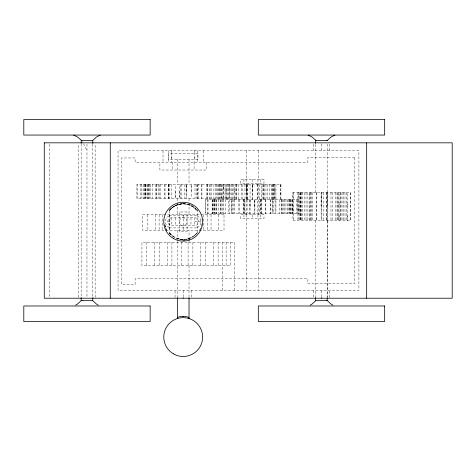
<?xml version="1.0" encoding="UTF-8"?>
<svg xmlns="http://www.w3.org/2000/svg" width="476" height="476" viewBox="0 0 476 476"><rect width="100%" height="100%" fill="white"/><g stroke="black" fill="none" stroke-linecap="round" stroke-linejoin="round"><path stroke-width="0.36" stroke-dasharray="2.38 1.78" d="M78.82 297.47L78.82 144.305M95.135 297.47L95.135 144.305M168.266 184.39L168.266 198.379M171.544 158.365L171.544 156.425M171.544 152.54L171.544 150.594L171.544 162.251M175.043 297.565L175.043 290.443M175.251 191.382L175.251 198.379L175.251 184.39M179.738 191.382L179.738 198.379L179.738 184.39M186.663 191.382L186.663 184.39L186.663 198.379M189.026 242.272L189.026 240.148M189.026 239.44L189.026 230.229M191.15 191.382L191.15 184.39L191.15 198.379M191.358 290.443L191.358 297.565M194.857 158.365L194.857 156.425M194.857 152.54L194.857 150.594L194.857 162.251M198.135 198.379L198.135 184.39M298.94 199.545L205.751 199.545L205.733 203.038L205.733 213.528L298.94 213.528M221.4 198.379L221.4 194.88M223.214 188.181L223.214 184.39M225.999 197.016L225.999 199.545L225.999 184.39M225.999 191.965L225.999 189.442M231.681 199.545L231.681 213.528M234.799 197.016L234.799 199.545L234.799 184.39M234.799 191.965L234.799 189.442M243.153 213.528L243.153 199.545M246.265 199.545L246.27 184.39L246.265 191.965M250.078 206.536L250.061 184.39M252.702 191.965L252.702 184.39L252.702 199.545M254.612 206.536L254.612 199.545L254.612 213.528M261.544 213.528L261.52 184.39M264.168 199.545L264.168 184.39M274.95 197.016L274.95 199.545L274.95 184.39M274.95 191.965L274.95 189.442M280.905 194.494L280.905 191.965M280.905 186.919L280.905 184.39L136.886 184.39L136.886 198.379L229.515 198.379L229.515 184.39M292.936 211.195L292.936 206.536M292.936 197.213L292.936 192.548L350.604 192.548L350.628 220.519L292.936 220.519L292.936 192.548M298.886 211.195L298.886 206.536M298.886 197.213L298.886 192.548L298.886 220.519M298.964 199.545L298.964 213.528M309.674 220.519L309.674 192.548M313.333 290.443L313.333 297.565M313.333 144.121L313.333 150.594M315.665 192.548L315.665 144.032M321.139 206.536L321.139 192.548L321.139 220.519M327.571 206.536L327.577 192.548L327.577 220.519L327.512 192.548M329.654 297.565L329.654 290.443M329.654 150.594L329.654 144.121M339.043 215.86L339.043 220.519L339.043 192.548M339.043 206.536L339.043 201.872M347.837 215.86L347.837 220.519L347.837 192.548M347.837 206.536L347.837 201.872M167.665 221.685L168.32 219.525L170.789 217.877L194.857 217.8C199.855 217.586 199.855 225.779 194.857 225.57L170.789 225.493L168.32 223.845L167.665 221.685L171.544 221.685M197.183 215.925C202.211 217.746 202.211 225.624 197.183 227.445M176.382 238.202C183.546 241.207 192.352 238.869 197.183 232.806C192.863 238.351 185.134 240.82 178.387 238.892M190.019 205.168C182.873 202.163 173.972 204.406 169.218 210.559L172.193 207.607L176.096 205.287M169.218 215.925C164.178 217.752 164.178 225.612 169.218 227.445M187.675 239.743L190.067 239.023M178.387 204.478C185.099 202.538 192.744 205.323 197.183 210.559L193.107 206.81M183.2 203.817C177.851 203.918 172.574 206.352 169.218 210.559A17.999 17.82 83.4 0 1 170.598 209.023M185.235 240.142L181.166 240.142M169.218 215.467L197.183 215.467M194.857 221.685L201.068 221.685M169.218 227.903L197.183 227.903M183.2 239.553C178.006 239.196 172.55 236.965 169.218 232.806A17.999 17.832 -80.5 0 0 170.592 234.353L173.3 236.56M173.936 236.965L169.218 232.806L170.598 234.353M81.985 141.443L82.782 142.544M83.55 143.722L86.977 150.791M165.862 228.545L167.344 231.497M164.869 225.077L165.666 227.962A18.647 18.647 0 0 1 164.631 223.363M350.604 192.548L350.604 220.519M346.695 192.548L346.695 220.519M345.005 192.548L345.005 220.519M343.803 192.548L343.803 220.519M342.042 192.548L342.042 220.519M340.917 192.548L340.917 220.519M340.816 192.548L340.816 220.519M338.448 192.548L338.448 220.519M337.49 192.548L337.49 220.519M337.014 192.548L337.014 220.519M335.348 192.548L335.348 220.519M332.206 192.548L332.206 220.519M330.981 192.548L330.981 220.519M327.321 144.115L327.321 192.548M326.607 192.548L326.607 220.519M326.227 192.548L326.227 220.519M323.781 192.548L323.781 220.519M321.49 143.8L321.49 150.594M321.49 290.443L321.49 296.756M321.33 192.548L321.33 220.519M316.689 192.548L316.689 220.519M316.159 192.548L316.159 220.519M315.665 220.519L315.665 297.744M312.321 192.548L312.321 220.519M311.726 192.548L311.726 220.519M310.156 192.548L310.156 220.519M310.019 192.548L310.019 220.519M307.877 192.548L307.877 220.519M306.026 192.548L306.026 220.519M304.354 192.548L304.354 220.519M302.183 192.548L302.183 220.519M301.766 192.548L301.766 220.519M300.909 192.548L300.909 220.519M300.778 192.548L300.778 220.519M300.523 192.548L300.523 220.519M299.434 192.548L299.434 220.519M297.899 192.548L297.899 220.519M297.44 199.545L297.44 213.528M296.667 199.545L296.667 213.528M293.525 192.548L293.525 220.519M292.353 199.545L292.353 213.528M292.288 199.545L292.288 213.528M291.705 199.545L291.705 213.528M290.806 199.545L290.806 213.528M290.431 199.545L290.431 213.528M289.753 199.545L289.753 213.528M289.705 199.545L289.705 213.528M288.075 199.545L288.075 213.528M287.873 199.545L287.873 213.528M285.957 199.545L285.957 213.528M284.13 199.545L284.13 213.528M283.898 199.545L283.898 213.528M282.821 199.545L282.821 213.528M281.822 199.545L281.822 213.528M281.161 199.545L281.161 213.528M280.905 184.39L280.905 199.545M280.316 184.39L280.316 199.545M279.477 199.545L279.477 213.528M275.943 184.39L275.931 213.528M275.098 199.545L275.098 213.528M274.402 184.39L274.402 199.545M273.319 184.39L273.319 199.545M273.063 184.39L273.016 213.528M272.932 184.39L272.95 213.528M272.111 199.545L272.111 213.528M272.076 184.39L272.076 199.545M271.659 184.39L271.659 199.545M270.808 199.545L270.808 213.528M270.457 199.545L270.457 213.528M269.487 184.39L269.487 199.545M267.815 184.39L267.815 199.545M265.965 184.39L265.965 199.545M265.816 199.545L265.816 213.528M265.531 199.545L265.531 213.528M263.823 184.39L263.823 199.545M263.686 184.39L263.686 199.545M262.115 184.39L262.115 199.545M261.467 199.545L261.467 213.528M260.753 179.345L260.753 183.224M260.753 214.694L260.753 218.579M260.64 199.545L260.64 213.528M260.336 199.545L260.336 213.528M259.729 184.39L259.729 213.528M258.176 150.594L258.176 179.345M258.176 183.224L258.176 214.694M258.176 218.579L258.176 290.443M257.962 179.345L257.962 183.224M257.962 214.694L257.962 218.579M257.683 184.39L257.623 213.528M257.147 184.39L257.147 199.545M254.898 199.545L254.898 213.528M252.506 184.39L252.506 199.545M252.345 179.345L252.345 183.224M252.345 214.694L252.345 218.579M250.078 199.545L250.078 213.528M249.799 199.545L249.799 213.528M247.615 184.39L247.615 199.545M247.234 184.39L247.234 199.545M247.074 199.545L247.074 213.528M246.729 179.345L246.729 183.224M246.729 214.694L246.729 218.579M246.52 150.594L246.52 179.345M246.52 183.224L246.52 214.694M246.52 218.579L246.52 290.443M246.324 184.39L246.324 199.545M244.967 184.39L244.967 213.528M244.361 199.545L244.361 213.528M244.057 199.545L244.057 213.528M243.944 179.345L243.944 183.224M243.944 214.694L243.944 218.579M243.23 199.545L243.23 213.528M242.861 184.39L242.861 199.545M241.635 184.39L241.635 199.545M239.16 199.545L239.16 213.528M238.875 199.545L238.875 213.528M238.488 184.39L238.488 199.545M236.828 184.39L236.828 199.545M236.352 184.39L236.352 199.545M235.388 184.39L235.388 199.545M234.674 290.443L234.674 242.272L141.919 242.272L141.919 265.578L230.789 265.578L230.789 242.272M234.24 199.545L234.24 213.528M233.889 199.545L233.889 213.528M233.026 184.39L233.026 199.545M232.919 184.39L232.919 199.545M232.58 199.545L232.58 213.528M231.8 184.39L231.741 213.528M230.039 184.39L230.039 199.545M229.599 199.545L229.599 213.528M229.129 184.39L229.129 198.379M228.837 184.39L228.766 213.528M227.147 184.39L227.147 199.545M226.154 184.39L226.154 198.379M226.124 242.272L226.124 265.578M225.213 199.545L225.213 213.528M225.017 184.39L225.017 198.379M223.536 199.545L223.536 213.528M223.292 198.379L223.292 184.39L223.214 199.545M222.869 199.545L222.869 213.528M222.304 184.39L222.304 198.379M222.238 242.272L222.238 290.443M221.875 199.545L221.875 213.528M221.31 184.39L221.31 198.379M221.031 184.39L221.031 198.379M220.799 199.545L220.799 213.528M220.566 199.545L220.566 213.528M220.489 184.39L220.489 198.379M219.311 184.39L219.311 198.379M219.049 184.39L219.049 198.379M218.74 199.545L218.74 213.528M218.549 214.694L218.549 230.229M218.151 184.39L218.151 198.379M218.121 242.272L218.121 265.578M217.52 184.39L217.52 198.379M216.824 199.545L216.824 213.528M216.639 184.39L216.639 198.379M216.622 199.545L216.622 213.528M215.699 184.39L215.699 198.379M214.985 199.545L214.985 213.528M214.938 199.545L214.938 213.528M214.26 199.545L214.26 213.528M213.885 184.39L213.885 198.379M213.891 199.545L213.891 213.528M213.456 242.272L213.456 265.578M212.986 199.545L212.986 213.528M212.409 199.545L212.409 213.528M212.344 199.545L212.344 213.528M211.165 184.39L211.165 198.379M211.029 214.694L211.029 230.229M210.089 184.39L210.089 198.379M209.547 184.39L209.547 198.379M208.024 199.545L208.024 213.528M207.738 184.39L207.738 198.379M207.238 184.39L207.238 198.379M207.25 199.545L207.25 213.528M207.298 214.694L207.298 230.229M206.507 162.251L206.507 170.021L159.894 170.021L159.894 162.251M206.233 184.39L206.233 198.379M205.751 199.545L205.751 213.528M205.453 242.272L205.453 265.578M203.609 214.694L203.609 230.229M203.389 150.594L203.389 162.251M201.919 184.39L201.919 198.379M201.354 184.39L201.354 198.379M200.789 242.272L200.789 265.578M197.754 150.594L197.754 162.251M197.79 184.39L197.79 198.379M197.641 184.39L197.641 198.379M197.183 209.351L197.183 234.019M196.713 184.39L196.713 198.379M195.011 184.39L195.011 198.379M194.857 217.8L194.857 225.57M194.077 162.251L194.077 170.021M192.875 242.272L192.875 265.578M190.971 217.8L190.971 225.57M189.026 159.335L189.026 184.39M189.026 198.379L189.026 202.086M189.026 202.83L189.026 214.694M189.026 265.578L189.026 297.202M188.097 242.272L188.097 265.578M186.098 184.39L186.098 198.379M184.575 184.39L184.575 198.379M183.2 214.694L183.2 230.229M183.2 290.443L183.2 296.756M181.838 242.272L181.838 265.578M181.832 184.39L181.832 198.379M180.303 184.39L180.303 198.379M177.375 159.335L177.375 184.39M177.375 198.379L177.375 202.086M177.375 202.83L177.375 214.694M177.375 230.229L177.375 240.618M177.375 241.362L177.375 297.756M175.43 217.8L175.43 225.57M172.324 162.251L172.324 170.021M171.913 242.272L171.913 265.578M171.544 217.8L171.544 225.57M171.39 184.39L171.39 198.379M169.688 184.39L169.688 198.379M169.289 214.694L169.289 230.229M169.218 234.019L169.218 209.351A18.54 18.213 90 0 0 168.968 209.654M168.76 184.39L168.76 198.379M168.647 150.594L168.647 162.251M168.611 184.39L168.611 198.379M167.272 242.272L167.272 265.578M165.047 184.39L165.047 198.379M164.482 184.39L164.482 198.379M163.018 150.594L163.018 162.251M162.792 214.694L162.792 230.229M160.168 184.39L160.168 198.379M159.252 242.272L159.252 265.578M159.162 184.39L159.162 198.379M159.103 214.694L159.103 230.229M158.663 184.39L158.663 198.379M156.854 184.39L156.854 198.379M156.312 184.39L156.312 198.379M155.372 214.694L155.372 230.229M155.235 184.39L155.235 198.379M154.599 242.272L154.599 265.578M152.516 184.39L152.516 198.379M150.702 184.39L150.702 198.379M149.761 184.39L149.761 198.379M148.887 184.39L148.887 198.379M148.25 184.39L148.25 198.379M147.857 214.694L147.857 230.229M147.352 184.39L147.352 198.379M147.09 184.39L147.09 198.379M146.572 242.272L146.572 265.578M145.912 184.39L145.912 198.379M145.376 184.39L145.376 198.379M145.091 184.39L145.091 198.379M145.001 184.39L145.001 198.379M144.097 184.39L144.097 198.379M143.109 184.39L143.109 198.379M141.384 184.39L141.384 198.379M140.247 184.39L140.247 198.379M137.272 184.39L137.272 198.379M92.802 144.109L92.802 296.982M86.977 144.216L86.977 297.518M81.152 144.109L81.152 296.935M49.195 144.311L49.195 297.47M199.765 230.247A18.647 18.647 0 0 0 201.711 223.934A18.612 18.528 -82.3 0 1 201.544 224.88M189.948 239.065A18.647 18.647 0 0 1 189.002 239.404M185.134 240.231A18.647 18.647 0 0 1 181.267 240.231M183.2 203.038A18.647 18.647 0 0 1 184.034 203.056M190.638 204.585A18.647 18.647 0 0 1 193.405 206.078M169.093 233.865A18.54 18.213 90 0 1 168.968 233.716M166.731 230.366A18.54 18.213 90 0 1 164.88 224.874M201.628 218.948A18.612 18.528 -82.3 0 1 201.687 219.412M200.402 228.813A18.612 18.528 -82.3 0 1 199.753 230.217M195.815 209.035A17.862 17.779 81.1 0 1 197.189 210.57M197.189 232.812A17.862 17.785 -83.1 0 1 195.815 234.347A18.064 17.969 -79.9 0 1 169.242 232.788M169.283 210.612A18.064 17.874 82.8 0 1 195.826 209.023A18.046 17.886 79.1 0 0 170.634 209.059M327.321 220.519L327.321 296.917L327.321 220.519M358.898 150.594L118.054 150.594L118.054 290.443L358.898 290.443L358.898 150.594M197.962 153.51L168.439 153.51L168.439 159.335L197.962 159.335L197.962 153.51M354.65 157.419L307.853 157.419L307.853 162.251L135.119 162.251L135.119 157.961L121.422 157.961L121.422 284.523L135.119 284.523L135.119 278.787L307.853 278.787L307.853 283.66L354.65 283.66L354.65 157.419M264.001 179.345L240.695 179.345L240.695 183.224L264.001 183.224L264.001 179.345M187.086 211.975L179.315 211.975L179.315 231.395L187.086 231.395L187.086 211.975M224.012 214.694L142.389 214.694L142.389 230.229L224.012 230.229L224.012 214.694M264.001 214.694L240.695 214.694L240.695 218.579L264.001 218.579L264.001 214.694M181.261 225.047A3.885 3.885 0 0 0 187.086 221.685A3.885 3.885 0 0 0 181.261 218.323A3.885 3.885 0 0 0 181.261 225.047"/><path stroke-width="0.71" d="M315.844 140.361L327.292 140.444L330.891 137.124L334.902 135.059M75.642 305.14L77.588 303.956L81.152 300.648L81.152 297.678M310.221 305.14L312.173 303.95L315.665 300.713L315.665 297.744M100.347 135.059L96.354 137.106L92.802 140.402L92.802 143.371M315.731 300.713L327.315 300.624L330.891 303.95L332.843 305.14M327.149 300.624L327.321 297.661M326.768 300.63L327.072 300.63M81.592 140.402L77.606 137.112L73.607 135.059M81.265 140.402L92.552 140.402M81.212 300.648L82.848 300.648M83.008 300.654L92.796 300.689L96.325 303.956L98.27 305.14M315.921 140.361L312.173 137.124L308.162 135.059M81.212 140.402L81.152 143.371M81.271 300.648L81.616 300.648M92.689 300.689L92.802 297.726M326.768 140.438L327.292 140.444M315.695 140.361L315.665 143.3M366.669 142.83L366.669 298.214M321.49 297.726L321.49 298.214M189.026 297.94L189.026 318.527M183.2 297.726L183.2 298.214M177.375 297.756L177.375 318.527M110.283 142.83L110.283 298.214M177.548 318.509A5.766 1.69 0 0 1 183.444 316.385M182.957 316.385A5.766 1.69 0 0 1 188.853 318.509M44.28 142.83L44.28 298.214L452.2 298.214L452.2 142.83L44.28 142.83M150.154 119.518L23.8 119.518L23.8 135.059L150.154 135.059L150.154 119.518M384.667 119.518L258.313 119.518L258.313 135.059L384.667 135.059L384.667 119.518M150.154 305.979L23.8 305.979L23.8 321.52L150.154 321.52L150.154 305.979M384.667 305.979L258.313 305.979L258.313 321.52L384.667 321.52L384.667 305.979M173.49 353.876A19.421 19.421 0 0 0 202.621 337.056A19.421 19.421 0 0 0 173.49 320.235A19.421 19.421 0 0 0 173.49 353.876M173.49 238.506A19.421 19.421 0 0 0 202.621 221.685A19.421 19.421 0 0 0 173.49 204.864A19.421 19.421 0 0 0 173.49 238.506"/></g></svg>
